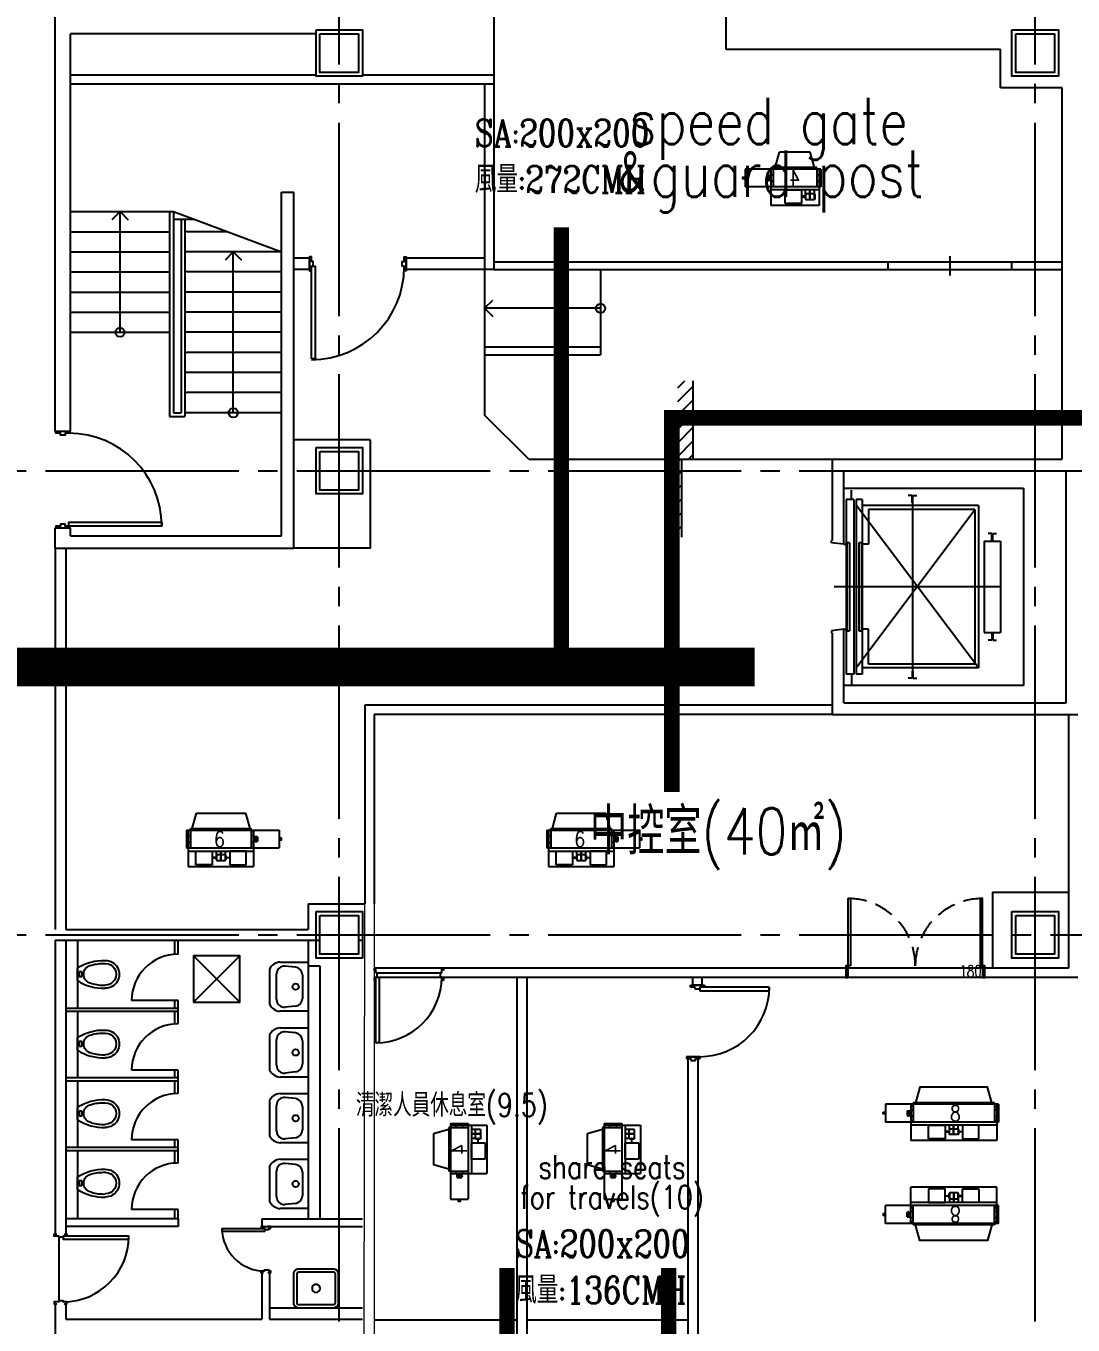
# Model space of a CAD drawing. Extents: x -18489 to 195597, y -1599 to 112111.
# Drawn here: x 23955 to 25309, y 16446 to 18125 of the extents above; entities that cross this region are included whole.
import ezdxf
from ezdxf.enums import TextEntityAlignment as Align

# ---------------------------------------------------------------- set-up
doc = ezdxf.new("R2010")
doc.units = 0
doc.header["$LTSCALE"] = 100
doc.linetypes.add('X-N-FAB-L10$0$COL-CEN-LIN', pattern=[3.25, 2.5, -0.25, 0.25, -0.25])
doc.linetypes.add('X-N-FAB-L10$0$HIDDEN', pattern=[0.375, 0.25, -0.125])
doc.layers.add('188K-SM-03-F10-MECH-EQ-Y2257103$0$0-AHU-SA', color=5, linetype='Continuous', lineweight=0)
for name, color, linetype in [('188K-SM-03-F10-MECH-EQ-Y2257103$0$00_AC_01_設備', 2, 'Continuous'), ('188K-SM-03-F10-MECH-EQ-Y2257103$0$M-DETL-03', 3, 'Continuous'), ('X-N-FAB-L10$0$08', 8, 'Continuous'), ('X-N-FAB-L10$0$4', 8, 'Continuous'), ('X-N-FAB-L10$0$A-WALL-IN', 8, 'Continuous'), ('X-N-FAB-L10$0$BLOCK', 8, 'Continuous'), ('X-N-FAB-L10$0$CCL', 8, 'X-N-FAB-L10$0$COL-CEN-LIN'), ('X-N-FAB-L10$0$COL-S', 8, 'Continuous'), ('X-N-FAB-L10$0$DOOR', 8, 'Continuous'), ('X-N-FAB-L10$0$TXT-CODE', 8, 'Continuous'), ('X-N-FAB-L10$0$WALL-RC', 8, 'Continuous'), ('X-N-FAB-L10$0$WIN-S', 8, 'Continuous')]:
    doc.layers.add(name, color=color, linetype=linetype)
doc.styles.add('188K-SM-03-F10-MECH-EQ-Y2257103$0$CHINESET', font='simplex.shx', dxfattribs={"width": 0.8, "bigfont": 'chineset.shx'})
doc.styles.add('188K-SM-03-F10-MECH-EQ-Y2257103$0$STDTEXT', font='complex.shx', dxfattribs={"bigfont": 'chineset.shx'})
doc.styles.add('X-N-FAB-L10$0$CHINA', font='simplex.shx', dxfattribs={"width": 0.75, "bigfont": 'chineset.shx'})
doc.dimstyles.new('X-N-FAB-L10$0$0-Defpoint', dxfattribs={"dimtxt": 15, "dimasz": 0.5, "dimexe": 0.5, "dimexo": 0.5, "dimgap": 0.5, "dimtad": 1, "dimdsep": 46, "dimtxsty": 'X-N-FAB-L10$0$CHINA', "dimblk": 'X-N-FAB-L10$0$_None', "dimcen": 10, "dimclrd": 256, "dimclre": 256, "dimclrt": 256, "dimadec": 0, "dimazin": 0, "dimtfac": 1, "dimtix": 1, "dimtmove": 2, "dimatfit": 3, "dimldrblk": 'X-N-FAB-L10$0$_None', "dimfxl": 0.5, "dimtolj": 1, "dimtzin": 0, "dimarcsym": 0})

# ---------------------------------------------------------------- blocks, each defined once
blk = doc.blocks.new('188K-SM-03-F10-MECH-EQ-Y2257103$0$00_AC_FC_400')
at = {"layer": '188K-SM-03-F10-MECH-EQ-Y2257103$0$00_AC_01_設備', "color": 1}
for p, q in [((-25.5, -20), (-19.9, 0)), ((-19.9, 0), (19.9, 0)), ((25.5, -20), (19.9, 0)), ((-33.6, -22), (64.4, -22)), ((-33.6, -22), (-33.6, -45)), ((-31.3, -22), (-31.3, -69)), ((-28.3, -20), (28.2, -20)), ((-28.3, -22), (-28.3, -20)), ((-28.3, -22), (-28.3, -45)), ((28.2, -22), (28.2, -20)), ((28.2, -22), (28.2, -45)), ((31.2, -22), (31.2, -69)), ((36.2, -30.5), (31.2, -30.5)), ((36.2, -30.5), (31.2, -30.5)), ((36.2, -30.5), (31.2, -30.5)), ((33, -32.4), (31.2, -31.3)), ((32.8, -32.9), (31.2, -32)), ((32.8, -33.2), (31.2, -33.2)), ((33.2, -32), (33.2, -35)), ((36.2, -32), (33.2, -32)), ((35.5, -32), (35.5, -30.5)), ((35.5, -32), (35.5, -35)), ((36.2, -30.5), (36.2, -36.5)), ((36.2, -30.5), (36.2, -36.5)), ((36.2, -30.5), (36.2, -36.5)), ((36.2, -30.5), (36.2, -36.5)), ((64.4, -22), (64.4, -45)), ((64.4, -32.7), (67.4, -32.7)), ((-33.6, -45), (64.4, -45)), ((-31.3, -49), (31.2, -49)), ((-25.5, -54.2), (-25.5, -49)), ((-19.9, -61.3), (-19.9, -49)), ((-19.6, -61.3), (-19.6, -49)), ((-14, -54.2), (-14, -49)), ((12.7, -49), (-8.5, -49)), ((-8.5, -49), (-8.5, -66.7)), ((12.7, -66.7), (12.7, -49)), ((32.8, -33.8), (31.2, -33.8)), ((32.8, -34.1), (31.2, -35)), ((33, -34.6), (31.2, -35.7)), ((36.2, -36.5), (31.2, -36.5)), ((36.2, -36.5), (31.2, -36.5)), ((36.2, -36.5), (31.2, -36.5)), ((36.2, -35), (33.2, -35)), ((34.1, -35), (34.1, -36.7)), ((34.1, -36.6), (34.9, -36.6)), ((34.1, -36.7), (34.9, -36.7)), ((34.2, -35), (34.2, -36.6)), ((34.8, -35), (34.8, -36.6)), ((34.9, -35), (34.9, -36.7)), ((35.5, -35), (35.5, -36.5)), ((64.4, -34.3), (67.4, -34.3)), ((-25.5, -54.6), (-26, -54.6)), ((-26, -54.6), (-26, -60.5)), ((-26, -60.5), (-25.5, -60.5)), ((-25.5, -60.9), (-25.5, -54.2)), ((-25.5, -57.7), (-25.5, -57.2)), ((-25.1, -53.8), (-14.4, -53.8)), ((-14.4, -61.3), (-25.1, -61.3)), ((-14, -54.2), (-14, -60.9)), ((-14, -54.6), (-13.5, -54.6)), ((-14, -57.7), (-14, -57.2)), ((-13.5, -60.5), (-14, -60.5)), ((-13.5, -54.6), (-13.5, -60.5)), ((-13.5, -57.2), (-8.5, -57.2)), ((-8.5, -57.7), (-13.5, -57.7)), ((-8.5, -57.2), (-8.5, -57.7)), ((-8.5, -66.7), (12.7, -66.7)), ((-31.3, -69), (31.2, -69))]:
    blk.add_line(p, q, dxfattribs=at)
at = {"layer": '188K-SM-03-F10-MECH-EQ-Y2257103$0$00_AC_01_設備', "color": 1, "const_width": 0.1}
for points in [[(-29.1, -24.5), (-30.4, -24.5)], [(-29.8, -23.9), (-29.8, -25.1)], [(30.4, -24.5), (29.1, -24.5)], [(29.7, -23.9), (29.7, -25.1)], [(-29.1, -42.5), (-30.4, -42.5)], [(-29.8, -41.9), (-29.8, -43.1)], [(30.4, -42.5), (29.1, -42.5)], [(29.7, -41.9), (29.7, -43.1)]]:
    blk.add_lwpolyline(points, dxfattribs=at)
at = {"layer": '188K-SM-03-F10-MECH-EQ-Y2257103$0$00_AC_01_設備', "color": 1}
for points in [[(64.4, -34.5), (67.4, -34.5), (67.4, -32.5), (64.4, -32.5)], [(34.1, -36.7), (34.1, -36.9), (34.9, -36.9), (34.9, -36.7)]]:
    blk.add_lwpolyline(points, close=True, dxfattribs=at)
for centre in [(-29.8, -29.3), (29.7, -29.3), (-29.8, -37.7), (29.7, -37.7)]:
    blk.add_circle(centre, 0.2, dxfattribs=at)
for centre, radius, start, end in [((35.2, -33.5), 2.5, 143.1301, 216.8699), ((31.4, -33.5), 2.5, 323.1301, 36.8699), ((-25.1, -54.2), 0.405, 90, 180), ((-25.1, -60.9), 0.405, 180, 270), ((-14.4, -54.2), 0.405, 0, 90), ((-14.4, -60.9), 0.405, 270, 0)]:
    blk.add_arc(centre, radius, start, end, dxfattribs=at)
at = {"layer": '188K-SM-03-F10-MECH-EQ-Y2257103$0$00_AC_01_設備', "color": 1, "insert": (-6.9, -23.2, 0), "char_height": 20, "attachment_point": 1, "style": '188K-SM-03-F10-MECH-EQ-Y2257103$0$CHINESET'}
blk.add_mtext_dynamic_manual_height_columns('4', width=135.411, gutter_width=500, heights=[0], dxfattribs=at)
blk = doc.blocks.new('188K-SM-03-F10-MECH-EQ-Y2257103$0$00_AC_FC_600')
at = {"layer": '188K-SM-03-F10-MECH-EQ-Y2257103$0$00_AC_01_設備'}
h = blk.add_hatch(dxfattribs=at)
h.set_pattern_fill('ANSI31', color=2, scale=0.1, angle=45, style=0)
h.set_pattern_definition([(90, (-177626.13145, -12362.65302), (-0.3175, 6e-17), [])])
h.paths.add_polyline_path([(45.9, -36.9), (45.1, -36.9), (45.1, -36.7), (45.9, -36.7)])
at = {"layer": '188K-SM-03-F10-MECH-EQ-Y2257103$0$00_AC_01_設備', "color": 2}
for p, q in [((-37.5, -20), (-31.9, 0)), ((-31.9, 0), (31.9, 0)), ((37.5, -20), (31.9, 0)), ((-44.6, -22), (75.4, -22)), ((-44.6, -22), (-44.6, -45)), ((-42.3, -22), (-42.3, -69)), ((-39.3, -20), (39.2, -20)), ((-39.3, -22), (-39.3, -20)), ((-39.3, -22), (-39.3, -45)), ((39.2, -22), (39.2, -20)), ((39.2, -22), (39.2, -45)), ((42.2, -22), (42.2, -69)), ((47.2, -30.5), (42.2, -30.5)), ((47.2, -30.5), (42.2, -30.5)), ((47.2, -30.5), (42.2, -30.5)), ((44, -32.4), (42.2, -31.3)), ((43.8, -32.9), (42.2, -32)), ((43.8, -33.2), (42.2, -33.2)), ((44.2, -32), (44.2, -35)), ((47.2, -32), (44.2, -32)), ((46.5, -32), (46.5, -30.5)), ((46.5, -32), (46.5, -35)), ((47.2, -30.5), (47.2, -36.5)), ((47.2, -30.5), (47.2, -36.5)), ((47.2, -30.5), (47.2, -36.5)), ((47.2, -30.5), (47.2, -36.5)), ((75.4, -22), (75.4, -45)), ((75.4, -32.7), (78.4, -32.7)), ((-44.6, -45), (75.4, -45)), ((-42.3, -49), (42.2, -49)), ((-32.5, -49), (-11.3, -49)), ((-32.5, -66.7), (-32.5, -49)), ((-11.3, -49), (-11.3, -66.7)), ((-5.7, -54.2), (-5.7, -49)), ((-0.2, -61.3), (-0.2, -49)), ((0.2, -61.3), (0.2, -49)), ((5.7, -54.2), (5.7, -49)), ((32.5, -49), (11.3, -49)), ((11.3, -49), (11.3, -66.7)), ((32.5, -66.7), (32.5, -49)), ((43.8, -33.8), (42.2, -33.8)), ((43.8, -34.1), (42.2, -35)), ((44, -34.6), (42.2, -35.7)), ((47.2, -36.5), (42.2, -36.5)), ((47.2, -36.5), (42.2, -36.5)), ((47.2, -36.5), (42.2, -36.5)), ((47.2, -35), (44.2, -35)), ((45.1, -35), (45.1, -36.7)), ((45.1, -36.6), (45.9, -36.6)), ((45.1, -36.7), (45.9, -36.7)), ((45.2, -35), (45.2, -36.6)), ((45.8, -35), (45.8, -36.6)), ((45.9, -35), (45.9, -36.7)), ((46.5, -35), (46.5, -36.5)), ((75.4, -34.3), (78.4, -34.3)), ((-11.3, -66.7), (-32.5, -66.7)), ((-11.3, -57.2), (-11.3, -57.7)), ((-6.2, -57.2), (-11.3, -57.2)), ((-11.3, -57.7), (-6.2, -57.7)), ((-5.7, -54.6), (-6.2, -54.6)), ((-6.2, -54.6), (-6.2, -60.5)), ((-6.2, -60.5), (-5.7, -60.5)), ((-5.7, -54.2), (-5.7, -60.9)), ((-5.7, -57.7), (-5.7, -57.2)), ((5.3, -53.8), (-5.3, -53.8)), ((-5.3, -61.3), (5.3, -61.3)), ((5.7, -60.9), (5.7, -54.2)), ((5.7, -54.6), (6.2, -54.6)), ((5.7, -57.7), (5.7, -57.2)), ((6.2, -60.5), (5.7, -60.5)), ((6.2, -54.6), (6.2, -60.5)), ((6.2, -57.2), (11.3, -57.2)), ((11.3, -57.7), (6.2, -57.7)), ((11.3, -57.2), (11.3, -57.7)), ((11.3, -66.7), (32.5, -66.7)), ((-42.3, -69), (42.2, -69))]:
    blk.add_line(p, q, dxfattribs=at)
at = {"layer": '188K-SM-03-F10-MECH-EQ-Y2257103$0$00_AC_01_設備', "color": 2, "const_width": 0.1}
for points in [[(-40.1, -24.5), (-41.4, -24.5)], [(-40.8, -23.9), (-40.8, -25.1)], [(41.4, -24.5), (40.1, -24.5)], [(40.7, -23.9), (40.7, -25.1)], [(-40.1, -42.5), (-41.4, -42.5)], [(-40.8, -41.9), (-40.8, -43.1)], [(41.4, -42.5), (40.1, -42.5)], [(40.7, -41.9), (40.7, -43.1)]]:
    blk.add_lwpolyline(points, dxfattribs=at)
at = {"layer": '188K-SM-03-F10-MECH-EQ-Y2257103$0$00_AC_01_設備', "color": 2}
for points in [[(75.4, -34.5), (78.4, -34.5), (78.4, -32.5), (75.4, -32.5)], [(45.1, -36.7), (45.1, -36.9), (45.9, -36.9), (45.9, -36.7)]]:
    blk.add_lwpolyline(points, close=True, dxfattribs=at)
for centre in [(-40.8, -29.3), (40.7, -29.3), (-40.8, -37.7), (40.7, -37.7)]:
    blk.add_circle(centre, 0.2, dxfattribs=at)
for centre, radius, start, end in [((46.2, -33.5), 2.5, 143.1301, 216.8699), ((42.4, -33.5), 2.5, 323.1301, 36.8699), ((-5.3, -54.2), 0.405, 90, 180), ((-5.3, -60.9), 0.405, 180, 270), ((5.3, -54.2), 0.405, 0, 90), ((5.3, -60.9), 0.405, 270, 0)]:
    blk.add_arc(centre, radius, start, end, dxfattribs=at)
at = {"layer": '188K-SM-03-F10-MECH-EQ-Y2257103$0$00_AC_01_設備', "color": 2, "insert": (-8.8, -23.7, 0), "char_height": 20, "attachment_point": 1, "style": '188K-SM-03-F10-MECH-EQ-Y2257103$0$CHINESET'}
blk.add_mtext_dynamic_manual_height_columns('6', width=135.411, gutter_width=500, heights=[0], dxfattribs=at)
blk = doc.blocks.new('188K-SM-03-F10-MECH-EQ-Y2257103$0$00_AC_FC_800')
at = {"layer": '188K-SM-03-F10-MECH-EQ-Y2257103$0$00_AC_01_設備'}
h = blk.add_hatch(dxfattribs=at)
h.set_pattern_fill('ANSI31', color=3, scale=0.01, angle=45, style=0)
h.set_pattern_definition([(270.00000491, (-14689.678363, 2532.36405), (-0.03175, -2.72e-09), [])])
h.paths.add_polyline_path([(59.1, -36.9), (58.4, -36.9), (58.4, -36.7), (59.1, -36.7)])
at = {"layer": '188K-SM-03-F10-MECH-EQ-Y2257103$0$00_AC_01_設備', "color": 3}
for p, q in [((-57.8, -22), (88.2, -22)), ((-57.8, -22), (-57.8, -45)), ((-55.5, -22), (-55.5, -69)), ((-52.5, -20), (52.5, -20)), ((-52.5, -22), (-52.5, -20)), ((-52.5, -22), (-52.5, -45)), ((52.5, -22), (52.5, -20)), ((52.5, -22), (52.5, -45)), ((55.5, -22), (55.5, -69)), ((60.5, -30.5), (55.5, -30.5)), ((60.5, -30.5), (55.5, -30.5)), ((60.5, -30.5), (55.5, -30.5)), ((57.3, -32.4), (55.5, -31.3)), ((57.1, -32.9), (55.5, -32)), ((57, -33.2), (55.5, -33.2)), ((57.5, -32), (57.5, -35)), ((60.5, -32), (57.5, -32)), ((59.8, -32), (59.8, -30.5)), ((59.8, -32), (59.8, -35)), ((60.5, -30.5), (60.5, -36.5)), ((60.5, -30.5), (60.5, -36.5)), ((60.5, -30.5), (60.5, -36.5)), ((60.5, -30.5), (60.5, -36.5)), ((88.2, -22), (88.2, -45)), ((88.2, -32.7), (91.2, -32.7)), ((-57.8, -45), (88.2, -45)), ((-55.5, -49), (55.5, -49)), ((-32.5, -49), (-11.3, -49)), ((-32.5, -66.7), (-32.5, -49)), ((-11.3, -49), (-11.3, -66.7)), ((-5.7, -54.2), (-5.7, -49)), ((-0.2, -61.3), (-0.2, -49)), ((0.2, -61.3), (0.2, -49)), ((5.7, -54.2), (5.7, -49)), ((32.5, -49), (11.3, -49)), ((11.3, -49), (11.3, -66.7)), ((32.5, -66.7), (32.5, -49)), ((57, -33.8), (55.5, -33.8)), ((57.1, -34.1), (55.5, -35)), ((57.3, -34.6), (55.5, -35.7)), ((60.5, -36.5), (55.5, -36.5)), ((60.5, -36.5), (55.5, -36.5)), ((60.5, -36.5), (55.5, -36.5)), ((60.5, -35), (57.5, -35)), ((58.4, -35), (58.4, -36.7)), ((58.4, -36.6), (59.1, -36.6)), ((58.4, -36.7), (59.1, -36.7)), ((58.5, -35), (58.5, -36.6)), ((59, -35), (59, -36.6)), ((59.1, -35), (59.1, -36.7)), ((59.8, -35), (59.8, -36.5)), ((88.2, -34.3), (91.2, -34.3)), ((-11.3, -66.7), (-32.5, -66.7)), ((-11.3, -57.2), (-11.3, -57.7)), ((-6.2, -57.2), (-11.3, -57.2)), ((-11.3, -57.7), (-6.2, -57.7)), ((-5.7, -54.6), (-6.2, -54.6)), ((-6.2, -54.6), (-6.2, -60.5)), ((-6.2, -60.5), (-5.7, -60.5)), ((-5.7, -54.2), (-5.7, -60.9)), ((-5.7, -57.7), (-5.7, -57.2)), ((5.3, -53.8), (-5.3, -53.8)), ((-5.3, -61.3), (5.3, -61.3)), ((5.7, -60.9), (5.7, -54.2)), ((5.7, -54.6), (6.2, -54.6)), ((5.7, -57.7), (5.7, -57.2)), ((6.2, -60.5), (5.7, -60.5)), ((6.2, -54.6), (6.2, -60.5)), ((6.2, -57.2), (11.3, -57.2)), ((11.3, -57.7), (6.2, -57.7)), ((11.3, -57.2), (11.3, -57.7)), ((11.3, -66.7), (32.5, -66.7)), ((-55.5, -69), (55.5, -69))]:
    blk.add_line(p, q, dxfattribs=at)
for points in [[(-49.4, -20), (-43.8, 0), (43.8, 0), (49.4, -20)], [(-53.4, -24.5), (-54.6, -24.5)], [(-54, -23.9), (-54, -25.1)], [(54.6, -24.5), (53.4, -24.5)], [(54, -23.9), (54, -25.1)], [(-53.4, -42.5), (-54.6, -42.5)], [(-54, -41.9), (-54, -43.1)], [(54.6, -42.5), (53.4, -42.5)], [(54, -41.9), (54, -43.1)]]:
    blk.add_lwpolyline(points, dxfattribs=at)
for points in [[(88.2, -34.5), (91.2, -34.5), (91.2, -32.5), (88.2, -32.5)], [(58.4, -36.7), (58.4, -36.9), (59.1, -36.9), (59.1, -36.7)]]:
    blk.add_lwpolyline(points, close=True, dxfattribs=at)
for centre in [(-54, -29.3), (54, -29.3), (-54, -37.7), (54, -37.7)]:
    blk.add_circle(centre, 0.2, dxfattribs=at)
for centre, radius, start, end in [((59.5, -33.5), 2.5, 143.1301, 216.8699), ((55.7, -33.5), 2.5, 323.1301, 36.8699), ((-5.3, -54.2), 0.405, 90, 180), ((-5.3, -60.9), 0.405, 180, 270), ((5.3, -54.2), 0.405, 0, 90), ((5.3, -60.9), 0.405, 270, 0)]:
    blk.add_arc(centre, radius, start, end, dxfattribs=at)
at = {"layer": '188K-SM-03-F10-MECH-EQ-Y2257103$0$00_AC_01_設備', "color": 3, "insert": (-8.9, -23.7, 0), "char_height": 20, "attachment_point": 1, "rotation": 0, "style": '188K-SM-03-F10-MECH-EQ-Y2257103$0$CHINESET'}
blk.add_mtext_dynamic_manual_height_columns('8', width=135.411, gutter_width=500, heights=[0], dxfattribs=at)
blk = doc.blocks.new('188K-SM-03-F10-MECH-EQ-Y2257103')
at = {"layer": '188K-SM-03-F10-MECH-EQ-Y2257103$0$0-AHU-SA'}
for points, const_width in [([(24647.2, 17296.2), (24647.2, 17864.6)], 20), ([(24790.1, 17296.2), (24790.1, 17618.5), (25765.6, 17618.5)], 20), ([(23609.2, 16725), (23609.2, 17296.2), (24897.2, 17296.2)], 50), ([(24790.1, 17296.2), (24790.1, 17134.6)], 20), ([(24577, 15948.5), (24577, 16519.2)], 20), ([(24786.1, 15948.5), (24786.1, 16519.2)], 20)]:
    blk.add_lwpolyline(points, dxfattribs=dict(at, const_width=const_width))
at = {"layer": '188K-SM-03-F10-MECH-EQ-Y2257103$0$00_AC_01_設備', "xscale": -1}
blk.add_blockref('188K-SM-03-F10-MECH-EQ-Y2257103$0$00_AC_FC_400', (24949.2, 17962), dxfattribs=at)
at = {"layer": '188K-SM-03-F10-MECH-EQ-Y2257103$0$00_AC_01_設備'}
for p in [(24207.1, 17107.4), (24673.1, 17107.4)]:
    blk.add_blockref('188K-SM-03-F10-MECH-EQ-Y2257103$0$00_AC_FC_600', p, dxfattribs=at)
at = {"layer": '188K-SM-03-F10-MECH-EQ-Y2257103$0$00_AC_01_設備', "xscale": -1}
for name, p, rotation in [('188K-SM-03-F10-MECH-EQ-Y2257103$0$00_AC_FC_800', (25154.8, 16753, 0.5), 359.9999999999986), ('188K-SM-03-F10-MECH-EQ-Y2257103$0$00_AC_FC_400', (24481.9, 16672.7), 90), ('188K-SM-03-F10-MECH-EQ-Y2257103$0$00_AC_FC_400', (24680.6, 16672.7), 90)]:
    blk.add_blockref(name, p, dxfattribs=dict(at, rotation=rotation))
at = {"layer": '188K-SM-03-F10-MECH-EQ-Y2257103$0$00_AC_01_設備', "rotation": 180.0000000000014}
blk.add_blockref('188K-SM-03-F10-MECH-EQ-Y2257103$0$00_AC_FC_800', (25154.8, 16555, 0.5), dxfattribs=at)
at = {"layer": '188K-SM-03-F10-MECH-EQ-Y2257103$0$M-DETL-03', "color": 1, "style": '188K-SM-03-F10-MECH-EQ-Y2257103$0$STDTEXT', "width": 0.8}
for s, p in [('SA:200x200', (24535.3, 17969.2)), ('風量:272CMH', (24535.3, 17909.2)), ('SA:200x200', (24587.5, 16533.4)), ('風量:136CMH', (24587.5, 16473.4))]:
    blk.add_text(s, height=35, dxfattribs=at).set_placement(p)
blk = doc.blocks.new('X-N-FAB-L10$0$A$C467ba2ca')
at = {"layer": 'X-N-FAB-L10$0$CCL'}
for p, q in [((-2650, 0), (-2650, 9160)), ((-1750, 0), (-1750, 9160)), ((-27730, 6950), (360, 6950)), ((-27730, 6350), (360, 6350))]:
    blk.add_line(p, q, dxfattribs=at)
at = {"layer": 'X-N-FAB-L10$0$COL-S'}
for points in [[(-2680, 7520), (-2620, 7520), (-2620, 7460), (-2680, 7460)], [(-2675, 7515), (-2625, 7515), (-2625, 7465), (-2675, 7465)], [(-1780, 7520), (-1720, 7520), (-1720, 7460), (-1780, 7460)], [(-1775, 7515), (-1725, 7515), (-1725, 7465), (-1775, 7465)], [(-2680, 6980), (-2620, 6980), (-2620, 6920), (-2680, 6920)], [(-2675, 6975), (-2625, 6975), (-2625, 6925), (-2675, 6925)], [(-2680, 6380), (-2620, 6380), (-2620, 6320), (-2680, 6320)], [(-2675, 6375), (-2625, 6375), (-2625, 6325), (-2675, 6325)], [(-1780, 6380), (-1720, 6380), (-1720, 6320), (-1780, 6320)], [(-1775, 6375), (-1725, 6375), (-1725, 6325), (-1775, 6325)]]:
    blk.add_lwpolyline(points, close=True, dxfattribs=at)
blk = doc.blocks.new('*D2877')
at = {"layer": 'DefPoints', "lineweight": -2, "transparency": 16777216}
blk.add_line((25195, 16895), (25015, 16895), dxfattribs=at)
at = {"layer": 'DefPoints', "color": 0, "transparency": 16777216}
for p in [(25015, 16895), (25015, 16895), (25195, 16895)]:
    blk.add_point(p, dxfattribs=at)
at = {"layer": 'DefPoints', "transparency": 16777216, "insert": (25176.5, 16903), "char_height": 15, "attachment_point": 5, "style": 'X-N-FAB-L10$0$CHINA'}
blk.add_mtext('\\A1;180', dxfattribs=at)
blk = doc.blocks.new('X-N-FAB-L10$0$_None')
blk = doc.blocks.new('X-N-FAB-L10')
at = {"layer": 'X-N-FAB-L10$0$08'}
for p, q in [((24012.5, 17885), (24145.5, 17885)), ((24076.5, 17885), (24065.893, 17874.393)), ((24076.5, 17729), (24076.5, 17885)), ((24076.5, 17885), (24087.107, 17874.393)), ((24140.5, 17885), (24140.5, 17620)), ((24145.5, 17885), (24145.5, 17625)), ((24145.5, 17885), (24285.5, 17833)), ((24172.423, 17875), (24145.5, 17875)), ((24155.5, 17875), (24155.5, 17625)), ((24160.5, 17875), (24160.5, 17620)), ((24012.5, 17859), (24140.5, 17859)), ((24215.5, 17859), (24160.5, 17859)), ((24012.5, 17833), (24140.5, 17833)), ((24285.5, 17833), (24160.5, 17833)), ((24223, 17833), (24212.393, 17822.393)), ((24223, 17833), (24233.607, 17822.393)), ((24223, 17625), (24223, 17833)), ((24012.5, 17807), (24140.5, 17807)), ((24285.5, 17807), (24160.5, 17807)), ((24012.5, 17781), (24140.5, 17781)), ((24285.5, 17781), (24160.5, 17781)), ((24012.5, 17755), (24140.5, 17755)), ((24285.5, 17755), (24160.5, 17755)), ((24012.5, 17729), (24140.5, 17729)), ((24285.5, 17729), (24160.5, 17729)), ((24285.5, 17703), (24160.5, 17703)), ((24698, 17710), (24698, 17700)), ((24285.5, 17677), (24160.5, 17677)), ((24285.5, 17651), (24160.5, 17651)), ((24797.696, 17657), (24806.743, 17666.047)), ((24797.696, 17639.322), (24817.696, 17659.322)), ((24817.696, 17565), (24817.696, 17666.047)), ((24797.696, 17621.645), (24817.696, 17641.645)), ((24140.5, 17620), (24160.5, 17620)), ((24145.5, 17625), (24155.5, 17625)), ((24285.5, 17625), (24160.5, 17625)), ((24797.696, 17603.967), (24817.696, 17623.967)), ((24797.696, 17586.289), (24817.696, 17606.289)), ((24797.696, 17568.612), (24817.696, 17588.612)), ((24811.762, 17565), (24817.696, 17570.934)), ((24782.696, 17546.504), (24801.192, 17565)), ((24782.696, 17564.182), (24783.514, 17565)), ((24802.696, 17565), (24802.696, 17463.953)), ((24782.696, 17528.826), (24802.696, 17548.826)), ((24782.696, 17511.149), (24802.696, 17531.149)), ((25012.498, 17527.5), (25244.998, 17527.5)), ((25022.5, 17513), (25022.5, 17525)), ((25100.8, 17518), (25095.8, 17518)), ((25100.8, 17509), (25100.8, 17518)), ((25101.8, 17509), (25101.8, 17518)), ((25101.8, 17518), (25106.8, 17518)), ((25244.998, 17527.5), (25245, 17272.5)), ((24782.696, 17493.471), (24802.696, 17513.471)), ((25025.5, 17513), (25015.5, 17513)), ((25015.5, 17513), (25015.5, 17287)), ((25025.5, 17513), (25025.5, 17287)), ((25028.5, 17513), (25028.5, 17287)), ((25036.5, 17513), (25028.5, 17513)), ((25186.6, 17295), (25028.5, 17505.427)), ((25028.5, 17295), (25182.2, 17500)), ((25036.5, 17513), (25036.5, 17287)), ((25186.6, 17505), (25036.5, 17505)), ((25044.7, 17500), (25044.7, 17455)), ((25182.2, 17500), (25044.7, 17500)), ((25101.8, 17509), (25100.8, 17509)), ((25101.3, 17509), (25101.3, 17291)), ((25182.2, 17500), (25182.2, 17300)), ((25186.6, 17505), (25186.6, 17295)), ((24782.696, 17475.793), (24802.696, 17495.793)), ((24788.534, 17463.953), (24802.696, 17478.116)), ((25204.1, 17469), (25199.1, 17469)), ((25204.1, 17460), (25204.1, 17469)), ((25205.1, 17469), (25210.1, 17469)), ((25205.1, 17460), (25205.1, 17469)), ((23992.5, 17450.041), (23992.5, 16957)), ((24006.5, 17450.041), (24006.5, 16957)), ((25012.5, 17455), (25015.5, 17455)), ((25020, 17457), (25016.5, 17457)), ((25016.5, 17457), (25016.5, 17343)), ((25020, 17457), (25020, 17343)), ((25032, 17457), (25032, 17343)), ((25035.5, 17457), (25032, 17457)), ((25035.5, 17457), (25035.5, 17343)), ((25044.7, 17455), (25036.5, 17455)), ((25194.1, 17459), (25194.1, 17341)), ((25194.1, 17459), (25215.1, 17459)), ((25205.1, 17460), (25204.1, 17460)), ((25215.1, 17459), (25215.1, 17341)), ((25215.1, 17400), (25000, 17400)), ((25012.5, 17345), (25015.5, 17345)), ((25016.5, 17343), (25020, 17343)), ((25032, 17343), (25035.5, 17343)), ((25044.7, 17345), (25036.5, 17345)), ((25044.7, 17300), (25044.7, 17345)), ((25194.1, 17341), (25215.1, 17341)), ((25204.1, 17340), (25204.1, 17331)), ((25205.1, 17340), (25204.1, 17340)), ((25205.1, 17340), (25205.1, 17331)), ((25204.1, 17331), (25199.1, 17331)), ((25205.1, 17331), (25210.1, 17331)), ((25182.2, 17300), (25044.7, 17300)), ((25025.5, 17287), (25015.5, 17287)), ((25022.5, 17287), (25022.5, 17272.5)), ((25036.5, 17287), (25028.5, 17287)), ((25186.6, 17295), (25036.5, 17295)), ((25100.8, 17282), (25095.8, 17282)), ((25101.8, 17291), (25100.8, 17291)), ((25100.8, 17291), (25100.8, 17282)), ((25101.8, 17291), (25101.8, 17282)), ((25101.8, 17282), (25106.8, 17282)), ((25245, 17272.5), (25012.5, 17272.5)), ((24320, 16990), (24393, 16990.019)), ((24320, 16990), (24320, 16957)), ((24006.5, 16957), (24320, 16957)), ((23992.5, 16943), (24335, 16943)), ((23992.5, 16943), (23992.5, 16563)), ((24006.5, 16943), (24006.5, 16570)), ((24021.5, 16943), (24021.5, 16855)), ((24147.5, 16925), (24147.5, 16943)), ((24151.5, 16925), (24151.5, 16943)), ((24320, 16943), (24320, 16910)), ((24385, 16943), (24390, 16943)), ((24231.5, 16923), (24171.5, 16863)), ((24171.5, 16923), (24231.5, 16863)), ((24283.59, 16914.859), (24320, 16914.859)), ((24320, 16914.859), (24320, 16851.141)), ((24021.5, 16891), (24021.5, 16907)), ((24027.5, 16902), (24023.5, 16902)), ((24023.5, 16902), (24023.5, 16896)), ((24023.5, 16896), (24027.5, 16896)), ((24027.5, 16896), (24027.5, 16902)), ((24269.936, 16905.757), (24269.936, 16860.243)), ((24279.038, 16866.451), (24279.038, 16899.549)), ((24303.329, 16908.26), (24290.21, 16909.621)), ((24312.411, 16898.188), (24312.411, 16867.812)), ((24320, 16910), (24335, 16910)), ((24320, 16895), (24320, 16583)), ((24335, 16910), (24335, 16583)), ((24151.5, 16865), (24091.5, 16865)), ((24147.5, 16855), (24147.5, 16865)), ((24151.5, 16851), (24151.5, 16865)), ((24151.5, 16855), (24006.5, 16855)), ((24151.5, 16851), (24006.5, 16851)), ((24021.5, 16851), (24021.5, 16765)), ((24147.5, 16835), (24147.5, 16851)), ((24151.5, 16835), (24151.5, 16851)), ((24320, 16851.141), (24283.59, 16851.141)), ((24303.329, 16857.74), (24290.21, 16856.379)), ((24283.59, 16829.859), (24320, 16829.859)), ((24320, 16829.859), (24320, 16766.141)), ((24021.5, 16801), (24021.5, 16817)), ((24027.5, 16812), (24023.5, 16812)), ((24023.5, 16812), (24023.5, 16806)), ((24027.5, 16806), (24027.5, 16812)), ((24269.936, 16820.757), (24269.936, 16775.243)), ((24279.038, 16781.451), (24279.038, 16814.549)), ((24303.329, 16823.26), (24290.21, 16824.621)), ((24312.411, 16813.188), (24312.411, 16782.812)), ((24023.5, 16806), (24027.5, 16806)), ((24151.5, 16765), (24006.5, 16765)), ((24151.5, 16761), (24006.5, 16761)), ((24021.5, 16761), (24021.5, 16675)), ((24151.5, 16775), (24091.5, 16775)), ((24147.5, 16765), (24147.5, 16775)), ((24147.5, 16745), (24147.5, 16761)), ((24151.5, 16761), (24151.5, 16775)), ((24151.5, 16745), (24151.5, 16761)), ((24320, 16766.141), (24283.59, 16766.141)), ((24303.329, 16772.74), (24290.21, 16771.379)), ((24283.59, 16744.859), (24320, 16744.859)), ((24320, 16744.859), (24320, 16681.141)), ((24021.5, 16711), (24021.5, 16727)), ((24269.936, 16735.757), (24269.936, 16690.243)), ((24279.038, 16696.451), (24279.038, 16729.549)), ((24303.329, 16738.26), (24290.21, 16739.621)), ((24312.411, 16728.188), (24312.411, 16697.812)), ((24027.5, 16722), (24023.5, 16722)), ((24023.5, 16722), (24023.5, 16716)), ((24023.5, 16716), (24027.5, 16716)), ((24027.5, 16716), (24027.5, 16722)), ((24151.5, 16685), (24091.5, 16685)), ((24147.5, 16675), (24147.5, 16685)), ((24151.5, 16671), (24151.5, 16685)), ((24320, 16681.141), (24283.59, 16681.141)), ((24303.329, 16687.74), (24290.21, 16686.379)), ((24151.5, 16675), (24006.5, 16675)), ((24151.5, 16671), (24006.5, 16671)), ((24021.5, 16671), (24021.5, 16583)), ((24147.5, 16655), (24147.5, 16671)), ((24151.5, 16655), (24151.5, 16671)), ((24283.59, 16659.859), (24320, 16659.859)), ((24320, 16659.859), (24320, 16596.141)), ((24269.936, 16650.757), (24269.936, 16605.243)), ((24279.038, 16611.451), (24279.038, 16644.549)), ((24303.329, 16653.26), (24290.21, 16654.621)), ((24312.411, 16643.188), (24312.411, 16612.812)), ((24021.5, 16621), (24021.5, 16637)), ((24027.5, 16632), (24023.5, 16632)), ((24023.5, 16632), (24023.5, 16626)), ((24027.5, 16626), (24027.5, 16632)), ((24023.5, 16626), (24027.5, 16626)), ((24151.5, 16595), (24091.5, 16595)), ((24147.5, 16583), (24147.5, 16595)), ((24151.5, 16583), (24151.5, 16595)), ((24320, 16596.141), (24283.59, 16596.141)), ((24303.329, 16602.74), (24290.21, 16601.379)), ((24151.5, 16583), (24006.5, 16583)), ((24151.5, 16583), (24151.5, 16573)), ((24260, 16583), (24390, 16583)), ((24260, 16583), (24260, 16573)), ((23997.5, 16559), (23997.5, 16477)), ((24151.5, 16573), (24006.5, 16573)), ((24006.5, 16573), (24006.5, 16563)), ((24260, 16573), (24390, 16573)), ((24260, 16513), (24260, 16453)), ((24270, 16513), (24270, 16453)), ((24300.88, 16511.68), (24300.88, 16474.24)), ((24305.04, 16511.68), (24305.04, 16474.24)), ((24352.88, 16517.92), (24307.12, 16517.92)), ((24352.88, 16513.76), (24307.12, 16513.76)), ((24354.96, 16474.24), (24354.96, 16511.68)), ((24359.12, 16474.24), (24359.12, 16511.68)), ((23992.5, 16473), (23992.5, 16305)), ((24006.5, 16473), (24006.5, 16453)), ((24270, 16468), (24390, 16468)), ((24307.12, 16472.16), (24352.88, 16472.16)), ((24307.12, 16468), (24352.88, 16468)), ((24006.5, 16453), (24260, 16453)), ((24270, 16453), (24390, 16453))]:
    blk.add_line(p, q, dxfattribs=at)
for points in [[(24330, 16980), (24390, 16980), (24390, 16920), (24330, 16920)], [(24335, 16975), (24385, 16975), (24385, 16925), (24335, 16925)], [(24003, 16560.5), (24003, 16556.5), (24088, 16556.5), (24088, 16560.5)], [(24263.5, 16570.5), (24263.5, 16566.5), (24208.5, 16566.5), (24208.5, 16570.5)]]:
    blk.add_lwpolyline(points, close=True, dxfattribs=at)
at = {"layer": 'X-N-FAB-L10$0$08', "flags": 128}
blk.add_lwpolyline([(24171.5, 16863), (24231.5, 16863), (24231.5, 16923), (24171.5, 16923)], close=True, dxfattribs=at)
at = {"layer": 'X-N-FAB-L10$0$08'}
for points in [[(24004.3, 16563), (24007.5, 16563), (24007.5, 16560.5), (24003, 16560.5), (24003, 16559), (23997.5, 16559), (23997.5, 16560.5), (23991.5, 16560.5), (23991.5, 16563), (23994.7, 16563)], [(24262.2, 16573), (24259, 16573), (24259, 16570.5), (24263.5, 16570.5), (24263.5, 16569), (24269, 16569), (24269, 16570.5), (24271, 16570.5), (24271, 16573), (24267.8, 16573)], [(24262.2, 16513), (24259, 16513), (24259, 16515.5), (24263.5, 16515.5), (24263.5, 16517), (24269, 16517), (24269, 16515.5), (24271, 16515.5), (24271, 16513), (24267.8, 16513)], [(24004.3, 16473), (24007.5, 16473), (24007.5, 16475.5), (24003, 16475.5), (24003, 16477), (23997.5, 16477), (23997.5, 16475.5), (23991.5, 16475.5), (23991.5, 16473), (23994.7, 16473)]]:
    blk.add_lwpolyline(points, dxfattribs=at)
for centre in [(24076.5, 17729), (24223, 17625)]:
    blk.add_circle(centre, 6, dxfattribs=at)
for centre, radius, start, end in [((24151.5, 16865), 60, 90, 180), ((24151.5, 16775), 60, 90, 180), ((24151.5, 16685), 60, 90, 180), ((24151.5, 16595), 60, 90, 180), ((24003, 16560.5), 85, 270, 0), ((24263.5, 16570.5), 55, 180, 270)]:
    blk.add_arc(centre, radius, start, end, dxfattribs=at)
at = {"layer": 'X-N-FAB-L10$0$08', "extrusion": (0, 0, -1)}
for centre, major_axis, start_param, end_param in [((24055.241, 16855.333), (-43.634, 43.634), 0.2068842, 0.82201842), ((24055.241, 16855.333), (-40.806, 40.806), 0.50913218, 0.82201842), ((24057.5, 16899), (12.728, 12.728), 5.49778714, 8.6393798), ((24057.5, 16899), (9.899, 9.899), 5.49778714, 8.6393798), ((24041.525, 16899), (8.503, 8.503), 2.52538754, 5.3285941), ((24055.241, 16765.333), (-43.634, 43.634), 0.2068842, 0.82201842), ((24041.525, 16809), (8.503, 8.503), 2.52538754, 5.3285941), ((24055.241, 16765.333), (-40.806, 40.806), 0.50913218, 0.82201842), ((24057.5, 16809), (12.728, 12.728), 5.49778714, 8.6393798), ((24057.5, 16809), (9.899, 9.899), 5.49778714, 8.6393798), ((24055.241, 16675.333), (-43.634, 43.634), 0.2068842, 0.82201842), ((24041.525, 16719), (8.503, 8.503), 2.52538754, 5.3285941), ((24055.241, 16675.333), (-40.806, 40.806), 0.50913218, 0.82201842), ((24057.5, 16719), (12.728, 12.728), 5.49778714, 8.6393798), ((24057.5, 16719), (9.899, 9.899), 5.49778714, 8.6393798), ((24055.241, 16585.333), (-43.634, 43.634), 0.2068842, 0.82201842), ((24055.241, 16585.333), (-40.806, 40.806), 0.50913218, 0.82201842), ((24057.5, 16629), (12.728, 12.728), 5.49778714, 8.6393798), ((24057.5, 16629), (9.899, 9.899), 5.49778714, 8.6393798), ((24041.525, 16629), (8.503, 8.503), 2.52538754, 5.3285941)]:
    blk.add_ellipse(centre, major_axis=major_axis, ratio=1, start_param=start_param, end_param=end_param, dxfattribs=at)
at = {"layer": 'X-N-FAB-L10$0$08'}
for centre, major_axis, start_param, end_param in [((24284.646, 16898.483), (11.604, 11.604), 0.84980199, 1.89699954), ((24289.165, 16899.549), (7.161, 7.161), 0.68204428, 2.35619449), ((24302.284, 16898.188), (7.161, 7.161), 5.49778714, 6.96522959), ((24055.241, 16942.667), (-43.634, 43.634), 1.77768053, 2.39281475), ((24055.241, 16942.667), (-40.806, 40.806), 2.07992851, 2.39281475), ((24289.165, 16866.451), (7.161, 7.161), 2.35619449, 4.0303447), ((24302.284, 16867.812), (-7.161, 7.161), 2.45954837, 3.92699082), ((24284.646, 16867.517), (-11.604, 11.604), 1.24459311, 2.29179066), ((24284.646, 16813.483), (11.604, 11.604), 0.84980199, 1.89699954), ((24289.165, 16814.549), (7.161, 7.161), 0.68204428, 2.35619449), ((24302.284, 16813.188), (7.161, 7.161), 5.49778714, 6.96522959), ((24055.241, 16852.667), (-43.634, 43.634), 1.77768053, 2.39281475), ((24055.241, 16852.667), (-40.806, 40.806), 2.07992851, 2.39281475), ((24289.165, 16781.451), (7.161, 7.161), 2.35619449, 4.0303447), ((24302.284, 16782.812), (-7.161, 7.161), 2.45954837, 3.92699082), ((24284.646, 16782.517), (-11.604, 11.604), 1.24459311, 2.29179066), ((24284.646, 16728.483), (11.604, 11.604), 0.84980199, 1.89699954), ((24289.165, 16729.549), (7.161, 7.161), 0.68204428, 2.35619449), ((24302.284, 16728.188), (7.161, 7.161), 5.49778714, 6.96522959), ((24055.241, 16762.667), (-43.634, 43.634), 1.77768053, 2.39281475), ((24055.241, 16762.667), (-40.806, 40.806), 2.07992851, 2.39281475), ((24289.165, 16696.451), (7.161, 7.161), 2.35619449, 4.0303447), ((24302.284, 16697.812), (-7.161, 7.161), 2.45954837, 3.92699082), ((24284.646, 16697.517), (-11.604, 11.604), 1.24459311, 2.29179066), ((24284.646, 16643.483), (11.604, 11.604), 0.84980199, 1.89699954), ((24289.165, 16644.549), (7.161, 7.161), 0.68204428, 2.35619449), ((24302.284, 16643.188), (7.161, 7.161), 5.49778714, 6.96522959), ((24055.241, 16672.667), (-43.634, 43.634), 1.77768053, 2.39281475), ((24055.241, 16672.667), (-40.806, 40.806), 2.07992851, 2.39281475), ((24289.165, 16611.451), (7.161, 7.161), 2.35619449, 4.0303447), ((24302.284, 16612.812), (-7.161, 7.161), 2.45954837, 3.92699082), ((24284.646, 16612.517), (-11.604, 11.604), 1.24459311, 2.29179066), ((24307.12, 16511.68), (4.412, 4.412), 0.78539816, 2.35619449), ((24307.12, 16511.68), (-1.471, 1.471), -0.78539816, 0.78539816), ((24352.88, 16511.68), (-4.412, 4.412), 3.92699082, 5.49778714), ((24352.88, 16511.68), (1.471, 1.471), 5.49778714, 7.06858347), ((24307.12, 16474.24), (-4.412, 4.412), 0.78539816, 2.35619449), ((24307.12, 16474.24), (-1.471, 1.471), 0.78539816, 2.35619449), ((24352.88, 16474.24), (1.471, 1.471), 3.92699082, 5.49778714), ((24352.88, 16474.24), (4.412, 4.412), 3.92699082, 5.49778714)]:
    blk.add_ellipse(centre, major_axis=major_axis, ratio=1, start_param=start_param, end_param=end_param, dxfattribs=at)
for centre in [(24303.647, 16883), (24303.647, 16798), (24303.647, 16713), (24303.647, 16628)]:
    blk.add_ellipse(centre, major_axis=(2.896, 2.896), ratio=1, dxfattribs=at)
at = {"layer": 'X-N-FAB-L10$0$08', "extrusion": (0, 0, -1)}
blk.add_ellipse((24330, 16492.96), major_axis=(-3.677, 3.677), ratio=1, dxfattribs=at)
at = {"layer": 'X-N-FAB-L10$0$4'}
for p, q in [((24548, 17810), (24548, 17710)), ((24698, 17810), (24698, 17710)), ((24548, 17760), (24558.607, 17770.607)), ((24698, 17760), (24548, 17760)), ((24548, 17760), (24558.607, 17749.393)), ((24548, 17710), (24698, 17710)), ((24548, 17710), (24548, 17622.006)), ((24548, 17700), (24698, 17700)), ((24605.006, 17565), (24548, 17622.006)), ((24605.006, 17565), (24997.506, 17565))]:
    blk.add_line(p, q, dxfattribs=at)
blk.add_circle((24698, 17760), 6, dxfattribs=at)
at = {"layer": 'X-N-FAB-L10$0$A-WALL-IN'}
for p, q in [((24560, 18150), (24560, 17810)), ((24012.5, 18062), (24330, 18062)), ((24390, 18062), (24560, 18062)), ((24012.5, 18050), (24560, 18050)), ((24548, 18050), (24548, 17810)), ((24321.5, 17825), (24301.5, 17825)), ((24548, 17825), (24446.5, 17825)), ((24560, 17820), (25070, 17820)), ((25070, 17810), (25070, 17820)), ((25230, 17820), (25295, 17820)), ((25230, 17810), (25230, 17820)), ((24321.5, 17810), (24301.5, 17810)), ((24548, 17810), (24446.5, 17810)), ((24560, 17810), (25070, 17810)), ((25230, 17810), (25295, 17810)), ((24400.001, 17590), (24301.5, 17590)), ((25205.004, 17005), (25303, 17005)), ((25205.004, 17005), (25205.004, 16907))]:
    blk.add_line(p, q, dxfattribs=at)
at = {"layer": 'X-N-FAB-L10$0$A-WALL-IN', "color": 8}
for p, q in [((24997.5, 17247), (24393, 17247)), ((24393, 17247), (24393, 16990)), ((24997.5, 17235), (24405, 17235)), ((24405, 17235), (24405, 16990)), ((25303, 17235), (25303, 16907)), ((25303, 16907), (24405, 16907)), ((25315, 16895), (24405, 16895)), ((24589.72, 16895), (24589.72, 16050)), ((24602.592, 16895), (24602.592, 16050)), ((24817.293, 16885), (24817.293, 16895)), ((24829.293, 16885), (24829.293, 16895)), ((24810.83, 16792.502), (24810.83, 16050)), ((24823.702, 16792.502), (24823.702, 16036.548)), ((24405, 16452.4), (24589.72, 16452.4)), ((24602.592, 16452.4), (24810.83, 16452.4))]:
    blk.add_line(p, q, dxfattribs=at)
at = {"layer": 'X-N-FAB-L10$0$A-WALL-IN', "color": 3, "lineweight": 0}
for p, q in [((24390, 15135), (24393, 16990)), ((24405, 16990), (24405, 15108))]:
    blk.add_line(p, q, dxfattribs=at)
at = {"layer": 'X-N-FAB-L10$0$A-WALL-IN'}
blk.add_lwpolyline([(24400.001, 17590), (24400.001, 17450), (24301.5, 17450)], dxfattribs=at)
at = {"layer": 'X-N-FAB-L10$0$COL-S', "color": 8}
for p, q in [((24330, 18120), (24390, 18120)), ((24330, 18060), (24330, 18120)), ((24335, 18115), (24385, 18115)), ((24335, 18065), (24335, 18115)), ((24385, 18115), (24385, 18065)), ((24390, 18120), (24390, 18060)), ((25230, 18120), (25290, 18120)), ((25230, 18060), (25230, 18120)), ((25235, 18115), (25285, 18115)), ((25235, 18065), (25235, 18115)), ((25285, 18115), (25285, 18065)), ((25290, 18120), (25290, 18060)), ((24390, 18060), (24330, 18060)), ((24385, 18065), (24335, 18065)), ((25290, 18060), (25230, 18060)), ((25285, 18065), (25235, 18065)), ((24330, 17580), (24390, 17580)), ((24330, 17520), (24330, 17580)), ((24335, 17575), (24385, 17575)), ((24335, 17525), (24335, 17575)), ((24385, 17575), (24385, 17525)), ((24390, 17580), (24390, 17520)), ((24390, 17520), (24330, 17520)), ((24385, 17525), (24335, 17525)), ((24330, 16980), (24390, 16980)), ((24330, 16920), (24330, 16980)), ((24390, 16980), (24390, 16920)), ((24335, 16975), (24385, 16975)), ((24335, 16925), (24335, 16975)), ((24385, 16975), (24385, 16925)), ((24390, 16920), (24330, 16920)), ((24385, 16925), (24335, 16925))]:
    blk.add_line(p, q, dxfattribs=at)
at = {"layer": 'X-N-FAB-L10$0$DOOR'}
for p, q in [((24321.5, 17810), (24321.5, 17825)), ((24321.5, 17825), (24321.5, 17810)), ((24446.5, 17810), (24446.5, 17825)), ((25070, 17820), (25230, 17820)), ((25070, 17810), (25230, 17810))]:
    blk.add_line(p, q, dxfattribs=at)
at = {"layer": 'X-N-FAB-L10$0$DOOR', "color": 8}
for p, q in [((24407.5, 16907), (24405, 16907)), ((24405, 16907), (24405, 16903.8)), ((24407.5, 16901), (24407.5, 16907)), ((24409, 16901), (24407.5, 16901)), ((24407.5, 16895.5), (24411.5, 16895.5)), ((24407.5, 16810.5), (24407.5, 16895.5)), ((24407.5, 16891), (24407.5, 16895.5)), ((24407.5, 16895.5), (24409, 16895.5)), ((24409, 16901), (24491, 16901)), ((24409, 16895.5), (24409, 16901)), ((24411.5, 16895.5), (24411.5, 16810.5)), ((24491, 16895.5), (24491, 16901)), ((24491, 16901), (24492.5, 16901)), ((24492.5, 16895.5), (24491, 16895.5)), ((24492.5, 16901), (24492.5, 16907)), ((24492.5, 16907), (24495, 16907)), ((24492.5, 16891), (24492.5, 16895.5)), ((24495, 16907), (24495, 16903.8)), ((24405, 16894.2), (24405, 16891)), ((24405, 16891), (24407.5, 16891)), ((24495, 16891), (24492.5, 16891)), ((24495, 16894.2), (24495, 16891)), ((24814.293, 16882.5), (24814.293, 16885)), ((24814.293, 16885), (24817.493, 16885)), ((24820.293, 16882.5), (24814.293, 16882.5)), ((24829.293, 16885), (24817.293, 16885)), ((24817.493, 16885), (24829.093, 16885)), ((24820.293, 16880), (24820.293, 16882.5)), ((24826.293, 16880), (24820.293, 16880)), ((24832.293, 16882.5), (24826.293, 16882.5)), ((24826.293, 16882.5), (24826.293, 16880)), ((24916.197, 16882.5), (24826.293, 16882.5)), ((24826.293, 16882.5), (24826.293, 16877.5)), ((24829.093, 16885), (24832.293, 16885)), ((24832.293, 16885), (24832.293, 16882.5)), ((24916.197, 16877.5), (24916.197, 16882.5)), ((24826.293, 16877.5), (24916.197, 16877.5)), ((24411.5, 16810.5), (24407.5, 16810.5)), ((24812.102, 16792.502), (24808.902, 16792.502)), ((24808.902, 16792.502), (24808.902, 16790.002)), ((24808.902, 16790.002), (24814.902, 16790.002)), ((24811.902, 16792.502), (24823.902, 16792.502)), ((24823.702, 16792.502), (24812.102, 16792.502)), ((24814.902, 16790.002), (24814.902, 16787.502)), ((24814.902, 16787.502), (24820.902, 16787.502)), ((24820.902, 16787.502), (24820.902, 16790.002)), ((24820.902, 16790.002), (24826.902, 16790.002)), ((24826.902, 16792.502), (24823.702, 16792.502)), ((24826.902, 16790.002), (24826.902, 16792.502))]:
    blk.add_line(p, q, dxfattribs=at)
at = {"layer": 'X-N-FAB-L10$0$DOOR'}
for points in [[(24321.5, 17811.7), (24321.5, 17808.5), (24324, 17808.5), (24324, 17814.5), (24326.5, 17814.5), (24326.5, 17820.5), (24324, 17820.5), (24324, 17826.5), (24321.5, 17826.5), (24321.5, 17823.3)], [(24446.5, 17811.7), (24446.5, 17808.5), (24444, 17808.5), (24444, 17814.5), (24441.5, 17814.5), (24441.5, 17820.5), (24444, 17820.5), (24444, 17826.5), (24446.5, 17826.5), (24446.5, 17823.3)], [(24324, 17694.596), (24324, 17814.5), (24329, 17814.5), (24329, 17694.596)], [(24008.3, 17601.041), (24011.5, 17601.041), (24011.5, 17598.541), (24005.5, 17598.541), (24005.5, 17596.041), (23999.5, 17596.041), (23999.5, 17598.541), (23993.5, 17598.541), (23993.5, 17601.041), (23996.7, 17601.041)], [(24130.404, 17478.541), (24010.5, 17478.541), (24010.5, 17483.541), (24130.404, 17483.541)], [(24008.3, 17476.041), (24011.5, 17476.041), (24011.5, 17478.541), (24005.5, 17478.541), (24005.5, 17481.041), (23999.5, 17481.041), (23999.5, 17478.541), (23993.5, 17478.541), (23993.5, 17476.041), (23996.7, 17476.041)]]:
    blk.add_lwpolyline(points, close=True, dxfattribs=at)
at = {"layer": 'X-N-FAB-L10$0$DOOR', "color": 8, "linetype": 'Continuous'}
for points in [[(25021.004, 16910), (25018.004, 16910), (25018.004, 16997), (25021.004, 16997)], [(25189.004, 16910), (25192.004, 16910), (25192.004, 16997), (25189.004, 16997)], [(25015.004, 16895), (25018.004, 16895), (25018.004, 16910), (25015.004, 16910)], [(25192.004, 16895), (25195.004, 16895), (25195.004, 16910), (25192.004, 16910)]]:
    blk.add_lwpolyline(points, close=True, dxfattribs=at)
at = {"layer": 'X-N-FAB-L10$0$DOOR'}
for centre, start, end in [((24324, 17813.499), 270, 0), ((24010.5, 17478.541), 0, 90)]:
    blk.add_arc(centre, 120, start, end, dxfattribs=at)
at = {"layer": 'X-N-FAB-L10$0$DOOR', "color": 8, "linetype": 'X-N-FAB-L10$0$HIDDEN'}
for centre, start, end in [((25018.004, 16910), 0, 90), ((25192.004, 16910), 90, 180)]:
    blk.add_arc(centre, 87, start, end, dxfattribs=at)
at = {"layer": 'X-N-FAB-L10$0$DOOR', "color": 8}
for centre, radius in [((24407.5, 16895.5), 85), ((24826.293, 16882.5), 90)]:
    blk.add_arc(centre, radius, 270, 0, dxfattribs=at)
at = {"layer": 'X-N-FAB-L10$0$WALL-RC'}
for p, q in [((23992.5, 17601.041), (23992.5, 18190)), ((24860, 18150), (24860, 18095)), ((24012.5, 17601.041), (24012.5, 18115)), ((24330, 18115), (24012.5, 18115)), ((24860, 18095), (25215, 18095)), ((25215, 18045), (25215, 18095)), ((25295, 18045), (25215, 18045)), ((25295, 17565), (25295, 18045)), ((24285.5, 17466.041), (24285.5, 17910)), ((24285.5, 17910), (24301.5, 17910)), ((24301.5, 17450.041), (24301.5, 17910)), ((24560, 17810), (24548, 17810)), ((23992.5, 17601.041), (24012.5, 17601.041)), ((24997.5, 17565), (25295, 17565)), ((24997.5, 17565), (24997.5, 17460)), ((25012.5, 17550), (25300, 17550)), ((25012.5, 17455), (25012.5, 17550)), ((25300, 17250), (25300, 17550)), ((23992.5, 17450.041), (23992.5, 17476.041)), ((23992.5, 17476.041), (24012.5, 17476.041)), ((24012.5, 17466.041), (24012.5, 17476.041)), ((24012.5, 17466.041), (24285.5, 17466.041)), ((23992.5, 17450.041), (24301.5, 17450.041)), ((24996.5, 17460), (24997.5, 17460)), ((24996.5, 17457), (24996.5, 17460)), ((25012.5, 17455), (24996.5, 17457)), ((25012.5, 17345), (24996.5, 17343)), ((24996.5, 17343), (24996.5, 17340)), ((24996.5, 17340), (24997.5, 17340)), ((24997.5, 17340), (24997.5, 17235)), ((25012.5, 17250), (25012.5, 17345)), ((25012.5, 17250), (25300, 17250)), ((24997.5, 17235), (25315, 17235))]:
    blk.add_line(p, q, dxfattribs=at)
at = {"layer": 'X-N-FAB-L10$0$WIN-S'}
blk.add_line((25150, 17802.559), (25150, 17827.441), dxfattribs=at)
at = {"layer": 'X-N-FAB-L10$0$BLOCK'}
blk.add_blockref('X-N-FAB-L10$0$A$C467ba2ca', (27010, 10600), dxfattribs=at)
at = {"layer": 'X-N-FAB-L10$0$TXT-CODE', "color": 8, "style": 'X-N-FAB-L10$0$CHINA', "width": 0.8}
for s, height, p in [('speed gate', 60, (24915.429, 18002)), ('＆guard post', 60, (24915.429, 17934)), ('中控室(40㎡)', 60, (24850.429, 17084)), ('清潔人員休息室(9.5)', 30, (24505.798, 16730)), ('share seats', 30, (24712.798, 16650)), ('for travels(10)', 30, (24712.798, 16611))]:
    blk.add_text(s, height=height, dxfattribs=at).set_placement(p, align=Align.MIDDLE_CENTER)
at = {"layer": 'DefPoints', "color": 8}
dim = blk.add_linear_dim(base=(25015.004, 16895), p1=(25195.004, 16895), p2=(25015.004, 16895), angle=180, dimstyle='X-N-FAB-L10$0$0-Defpoint', dxfattribs=at)
dim.commit()
dim.dimension.update_dxf_attribs({"geometry": '*D2877', "text_midpoint": (25176.473, 16903), "dimtype": 160})

msp = doc.modelspace()

# ---------------------------------------------------------------- block references
msp.add_blockref('188K-SM-03-F10-MECH-EQ-Y2257103', (0, 0))

# ---------------------------------------------------------------- next in the draw order: block references
msp.add_blockref('X-N-FAB-L10', (0, 0))

doc.saveas('drawing.dxf')
